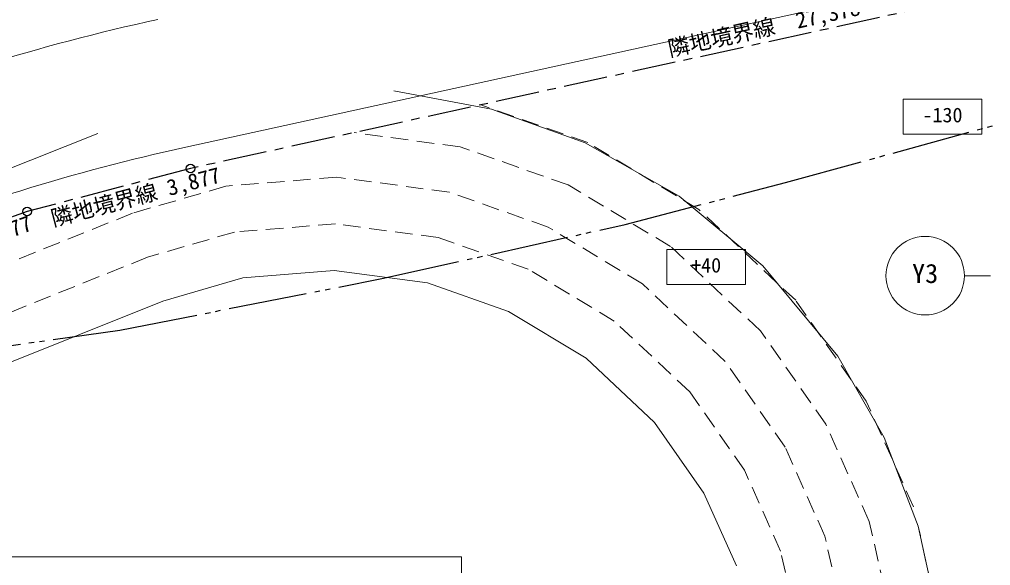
# Model space of a CAD drawing. Units: millimetres, scale not verified. Extents: x -56617 to 56645, y -39182 to 40051.
# Drawn here: x -23204 to -927, y -9361 to 3165 of the extents above; entities that cross this region are included whole.
import ezdxf
from ezdxf.enums import TextEntityAlignment as Align

# ---------------------------------------------------------------- set-up
doc = ezdxf.new("R2010")
doc.units = ezdxf.units.MM
doc.header["$LTSCALE"] = 200
for name, pattern in [('CHAIN1', [8, 5, -1, 1, -1]), ('DASHED2', [3, 2, -1]), ('DOUBLE_CHAIN2', [12.8, 9, -1, 0.6, -0.6, 0.6, -1])]:
    doc.linetypes.add(name, pattern=pattern)
for name, color, linetype, lineweight in [('0-2_仕上', 4, 'Continuous', 9), ('0-3_建具', 7, 'Continuous', 18), ('3-4_その他1', 4, 'Continuous', 18), ('3-5_その他2', 6, 'DOUBLE_CHAIN2', 25), ('3-6_その他3', 6, 'CHAIN1', 25), ('3-F_太線', 3, 'Continuous', 18), ('F-2_F-2ﾚｲﾔ', 7, 'Continuous', 18)]:
    doc.layers.add(name, color=color, linetype=linetype, lineweight=lineweight)
doc.styles.add('ＭＳ ゴシック', font='')
doc.styles.get('ＭＳ ゴシック').set_extended_font_data('MS Gothic')

msp = doc.modelspace()

# ---------------------------------------------------------------- linework, layer by layer
at = {"layer": '0-2_仕上'}
for p, q in [((-12374.5, 1110), (-14612.8, 1527.1)), ((-10229.1, 335.1), (-12374.5, 1110)), ((-21402.9, 546.1), (-37311.6, -5736.1)), ((-8071.5, -889.7), (-10229.1, 335.1)), ((-6153.3, -2484.4), (-8071.5, -889.7)), ((-15981.1, -2595.1), (-18081.3, -2765.2)), ((-13845.4, -2879.7), (-15981.1, -2595.1)), ((-4434.1, -4557.3), (-6153.3, -2484.4)), ((-18081.3, -2765.2), (-19915.2, -3296.3)), ((-11988, -3534.6), (-13845.4, -2879.7)), ((-19915.2, -3296.3), (-34521, -9158.1)), ((-10204.8, -4607.6), (-11988, -3534.6)), ((-8635, -6080.8), (-10204.8, -4607.6)), ((-3364.7, -6426.5), (-4434.1, -4557.3)), ((-7502.4, -7699.7), (-8635, -6080.8)), ((-2586.8, -8459.3), (-3364.7, -6426.5)), ((-6757.6, -9366.5), (-7502.4, -7699.7)), ((-2026.4, -11026.9), (-2586.8, -8459.3))]:
    msp.add_line(p, q, dxfattribs=at)
at = {"layer": '0-2_仕上', "linetype": 'DASHED2'}
for p, q in [((-10162.9, 338.9), (-12620.1, 1205.3)), ((-13095.2, 243.5), (-15528.5, 567.9)), ((-10619.1, -629.4), (-13095.2, 243.5)), ((-18467.4, -659.5), (-20609.9, -1279.9)), ((-15925.7, -453.6), (-18467.4, -659.5)), ((-13345.2, -797.6), (-15925.7, -453.6)), ((-8266.2, -2045.3), (-10619.1, -629.4)), ((-11075.4, -1597.8), (-13345.2, -797.6)), ((-20609.9, -1279.9), (-36521.2, -7665.8)), ((-15953.4, -1524.3), (-18274.3, -1712.4)), ((-18274.3, -1712.4), (-20262.6, -2288.1)), ((-8912.4, -2899.4), (-11075.4, -1597.8)), ((-6207.1, -3977.8), (-8266.2, -2045.3)), ((-20262.6, -2288.1), (-36121.6, -8653)), ((-7016.4, -4678.8), (-8912.4, -2899.4)), ((-3778.9, -5590.7), (-5397.7, -3276.8)), ((-5640.6, -6645.2), (-7016.4, -4678.8)), ((-6571.5, -7172.5), (-7825.7, -5379.8)), ((-2697.6, -8010.4), (-3778.9, -5590.7)), ((-4727.6, -8688.5), (-5640.6, -6645.2)), ((-5742.6, -9027.5), (-6571.5, -7172.5)), ((-2026.4, -11026.9), (-2586.8, -8459.3)), ((-4166.7, -11145.3), (-4727.6, -8688.5)), ((-5230, -11272.6), (-5742.6, -9027.5))]:
    msp.add_line(p, q, dxfattribs=at)
for points in [[(-5397.7, -3276.8), (-7620.1, -1191.2), (-10162.9, 338.9)], [(-11531.7, -2566.2), (-13595.3, -1838.7), (-15953.4, -1524.3)], [(-7825.7, -5379.8), (-9558.6, -3753.5), (-11531.7, -2566.2)], [(-3712.6, -8349.5), (-4709.7, -6118), (-6207.1, -3977.8)], [(-3551.6, -16340.1), (-3064.8, -13803.4), (-3103.3, -11018), (-3712.6, -8349.5)]]:
    msp.add_lwpolyline(points, dxfattribs=at)
at = {"layer": '0-3_建具'}
msp.add_line((7357.1, 6095.2), (-19386.1, 234.3), dxfattribs=at)
for radius in [50000, 47000]:
    msp.add_arc((-9324.6, -45676.1), radius, 102.36122, 111.91795, dxfattribs=at)
at = {"layer": '3-4_その他1', "color": 7}
for points in [[(-2928.9, 533.4), (-1128.9, 533.4), (-1128.9, 1333.4), (-2928.9, 1333.4)], [(-8350.5, -2911.7), (-6550.5, -2911.7), (-6550.5, -2111.7), (-8350.5, -2111.7)]]:
    msp.add_lwpolyline(points, close=True, dxfattribs=at)
at = {"layer": '3-5_その他2'}
for p, q in [((-5629.1, -576.2), (956.4, 1229.7)), ((-9309.4, -1536.9), (-5629.1, -576.2))]:
    msp.add_line(p, q, dxfattribs=at)
for points in [[(-20903.7, -3962.5), (-14887.5, -2779.8), (-9309.4, -1536.9)], [(-28405.8, -4953.7), (-24965.3, -4532.4), (-20903.7, -3962.5)]]:
    msp.add_lwpolyline(points, dxfattribs=at)
at = {"layer": '3-6_その他3'}
for p, q in [((7464.1, 5606.8), (-19279.1, -254.1)), ((-19279.1, -254.1), (-23028.2, -1241.2)), ((-23028.2, -1241.2), (-26682.1, -2537.2))]:
    msp.add_line(p, q, dxfattribs=at)
at = {"layer": '3-6_その他3', "linetype": 'Continuous'}
for centre in [(-19279.1, -254.1), (-23028.2, -1241.2)]:
    msp.add_circle(centre, 100, dxfattribs=at)
at = {"layer": '3-F_太線'}
msp.add_line((-927, -2712.8), (-1527, -2712.8), dxfattribs=at)
at = {"layer": '3-F_太線', "color": 7}
msp.add_circle((-2427, -2712.8), 900, dxfattribs=at)
at = {"layer": 'F-2_F-2ﾚｲﾔ'}
for p, q in [((-13061.9, -9158.1), (-47789.3, -9158.1)), ((-13061.9, -29958.2), (-13061.9, -9158.1))]:
    msp.add_line(p, q, dxfattribs=at)

# ---------------------------------------------------------------- texts
at = {"layer": '3-4_その他1', "style": 'ＭＳ ゴシック'}
for s, p in [('-130', (-2488.9, 703.4)), ('+40', (-7795.5, -2741.7))]:
    msp.add_text(s, height=337.2, dxfattribs=at).set_placement(p, align=Align.BOTTOM_LEFT)
at = {"layer": '3-F_太線', "style": 'ＭＳ ゴシック'}
for s, rotation, p in [('隣地境界線\u300027,378', 12.361, (-8260.4, 2201.6)), ('隣地境界線 3,877', 14.75, (-22398.5, -1691)), ('隣地境界線 3,877', 19.529, (-26612.2, -3101.9))]:
    msp.add_text(s, height=366.6, rotation=rotation, dxfattribs=at).set_placement(p, align=Align.BOTTOM_LEFT)
at = {"layer": '3-F_太線', "color": 7, "style": 'ＭＳ ゴシック'}
msp.add_text('Y3', height=439.9, dxfattribs=at).set_placement((-2727, -3012.8), align=Align.BOTTOM_LEFT)

doc.saveas('drawing.dxf')
